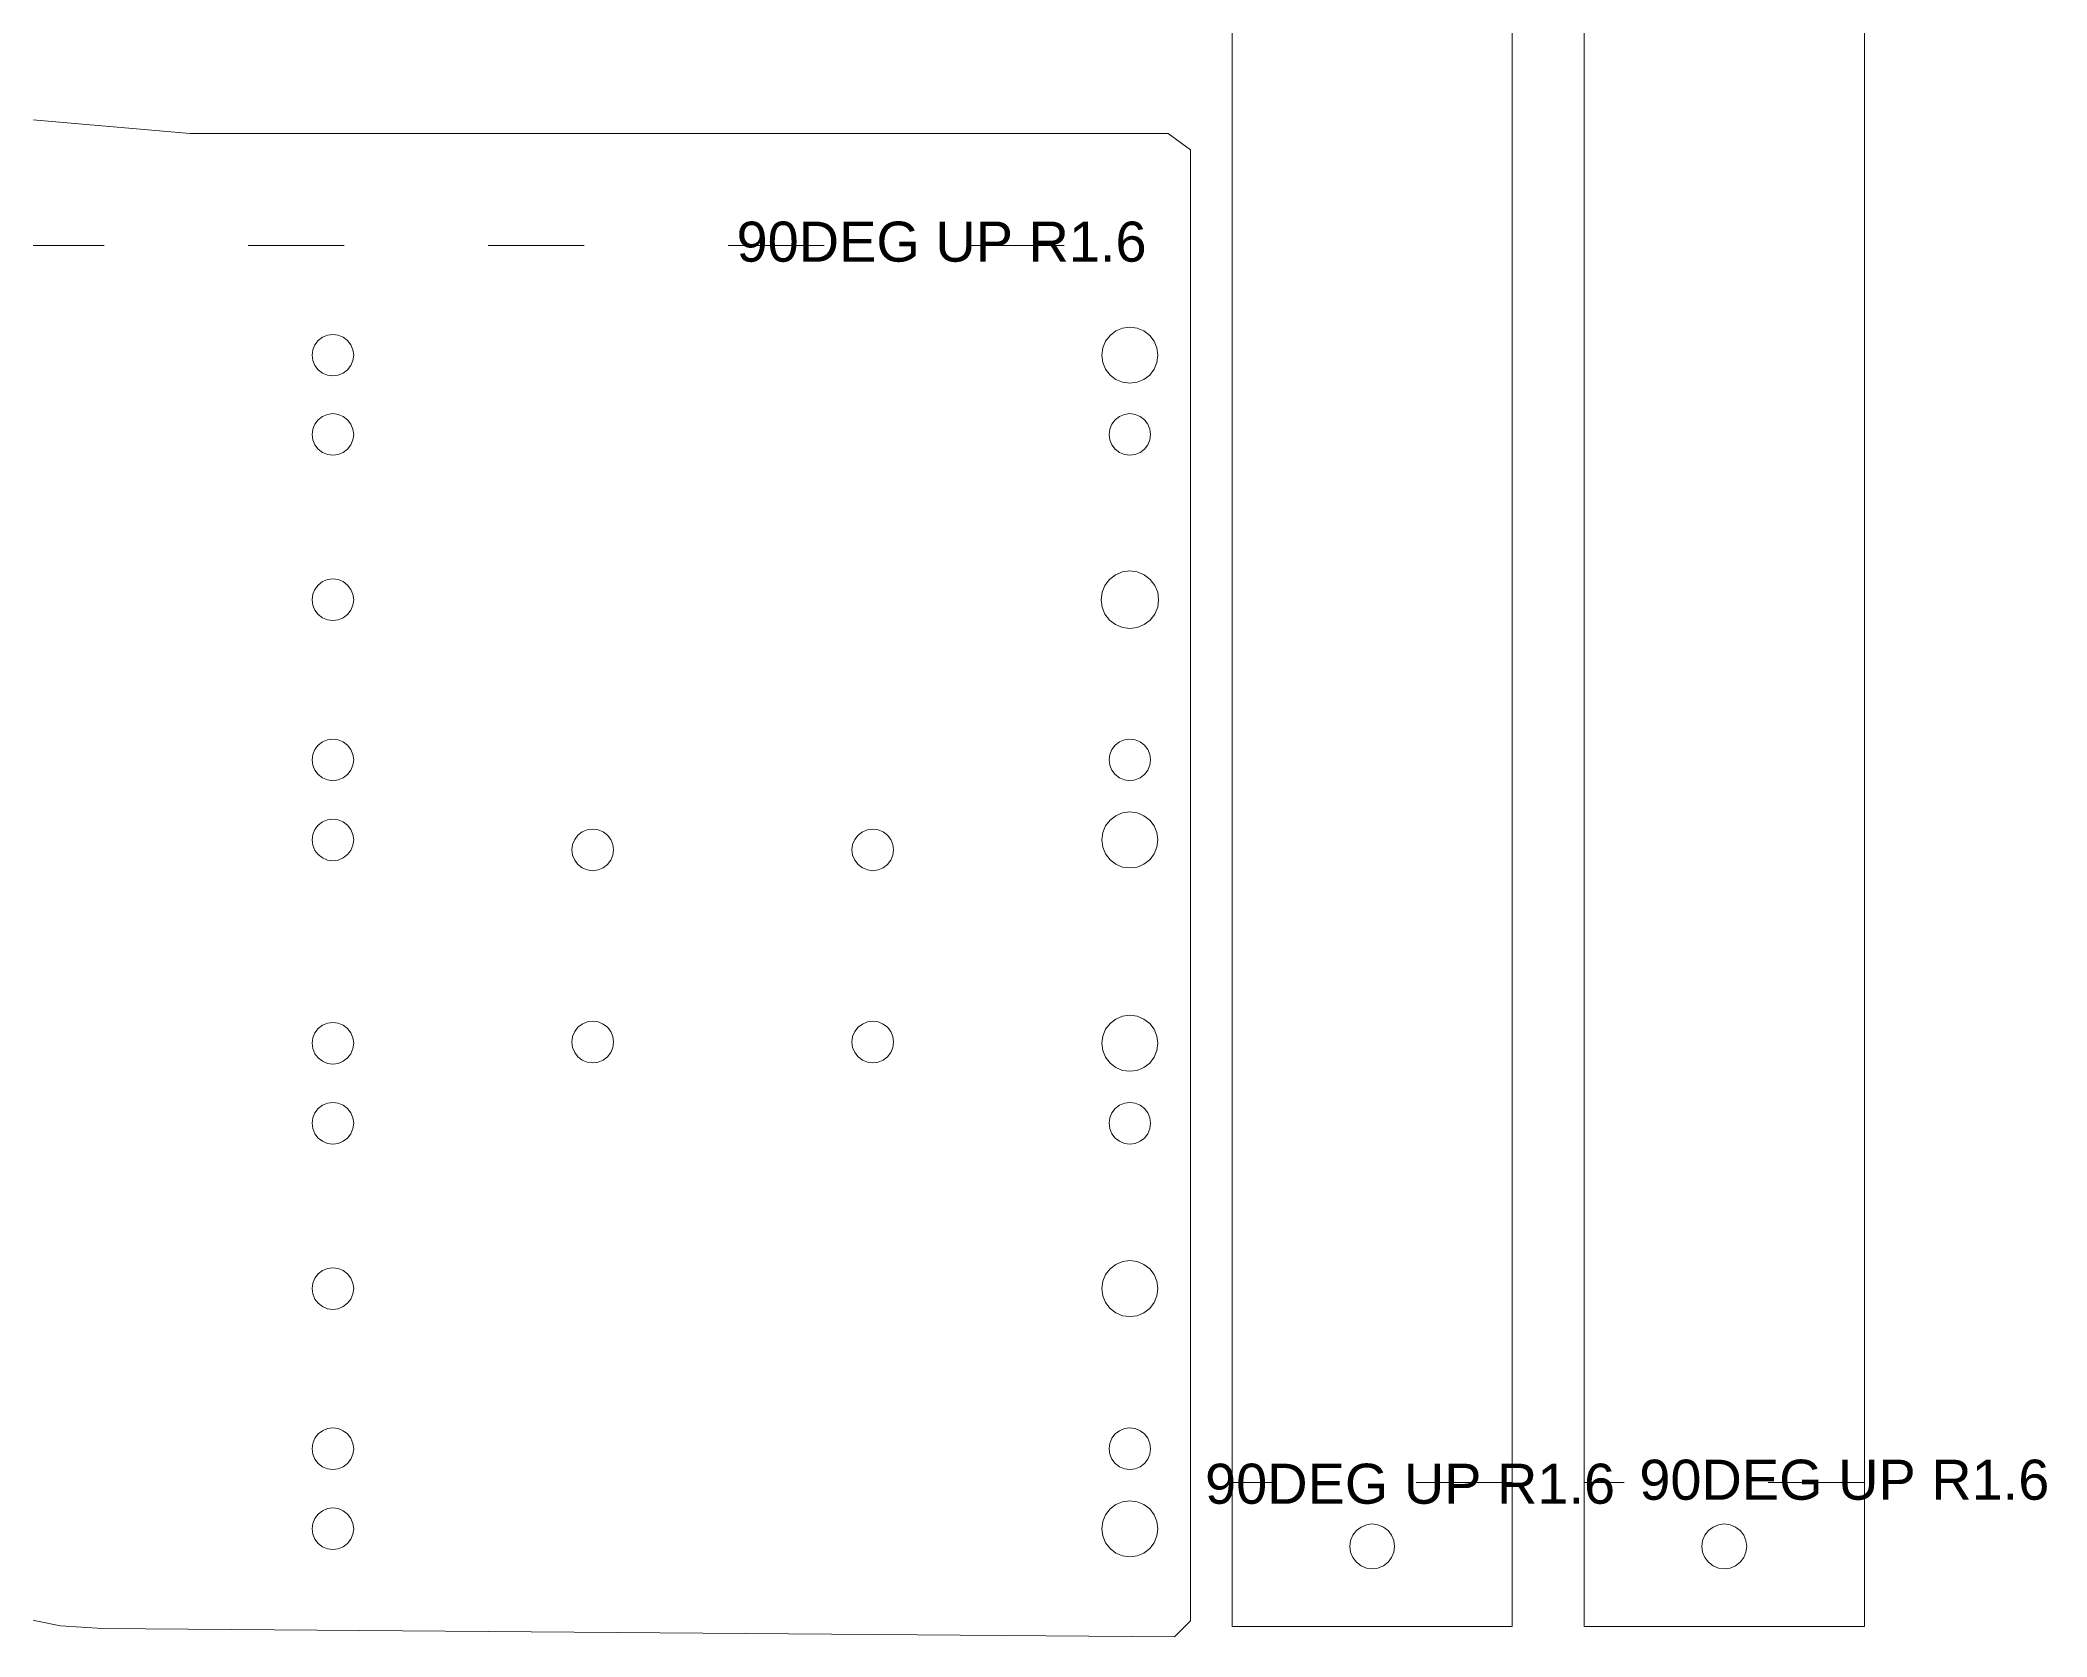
# Model space of a CAD drawing. Extents: x -21 to 705, y 870 to 3200.
# Drawn here: x 232.4 to 483.2, y 2318.4 to 2517.8 of the extents above; entities that cross this region are included whole.
import ezdxf

# ---------------------------------------------------------------- set-up
doc = ezdxf.new("R2010")
doc.units = 0
doc.linetypes.add('ACAD_ISO03W100', pattern=[30, 12, -18])
doc.layers.get('0').update_dxf_attribs({"lineweight": 25, "true_color": 0xffffff})
doc.layers.add('Layer0', color=7, linetype='BYLAYER', lineweight=5)
doc.styles.add('textstyle25', font='')
doc.styles.add('textstyle30', font='')
doc.styles.add('textstyle31', font='')
doc.styles.get('textstyle25').set_extended_font_data('Arial')
doc.styles.get('textstyle30').set_extended_font_data('Arial')
doc.styles.get('textstyle31').set_extended_font_data('Arial')

msp = doc.modelspace()

# ---------------------------------------------------------------- linework, layer by layer
at = {"layer": 'Layer0'}
for p, q in [((381.39, 2337.67), (381.39, 2836.67)), ((416.39, 2337.67), (416.39, 2836.67)), ((425.39, 2337.67), (425.39, 2836.67)), ((460.39, 2337.67), (460.39, 2836.67)), ((134.67, 2516.16), (251.17, 2506.16)), ((251.17, 2506.16), (373.37, 2506.16)), ((376.17, 2504.11), (373.37, 2506.16)), ((376.17, 2492.16), (376.17, 2504.11)), ((376.17, 2320.37), (376.17, 2492.16)), ((267.16, 2480.3), (266.75, 2479.76)), ((267.7, 2480.71), (267.16, 2480.3)), ((268.33, 2480.97), (267.7, 2480.71)), ((269, 2481.06), (268.33, 2480.97)), ((269.68, 2480.97), (269, 2481.06)), ((270.3, 2480.71), (269.68, 2480.97)), ((270.84, 2480.3), (270.3, 2480.71)), ((271.25, 2479.76), (270.84, 2480.3)), ((366.13, 2480.93), (365.57, 2480.21)), ((366.85, 2481.49), (366.13, 2480.93)), ((367.7, 2481.84), (366.85, 2481.49)), ((368.6, 2481.96), (367.7, 2481.84)), ((369.51, 2481.84), (368.6, 2481.96)), ((370.35, 2481.49), (369.51, 2481.84)), ((371.08, 2480.93), (370.35, 2481.49)), ((371.63, 2480.21), (371.08, 2480.93)), ((266.49, 2479.13), (266.4, 2478.46)), ((266.4, 2478.46), (266.49, 2477.79)), ((266.75, 2479.76), (266.49, 2479.13)), ((266.49, 2477.79), (266.75, 2477.16)), ((271.51, 2479.13), (271.25, 2479.76)), ((271.25, 2477.16), (271.51, 2477.79)), ((271.6, 2478.46), (271.51, 2479.13)), ((271.51, 2477.79), (271.6, 2478.46)), ((365.22, 2479.36), (365.1, 2478.46)), ((365.1, 2478.46), (365.22, 2477.55)), ((365.57, 2480.21), (365.22, 2479.36)), ((371.98, 2479.36), (371.63, 2480.21)), ((372.1, 2478.46), (371.98, 2479.36)), ((371.98, 2477.55), (372.1, 2478.46)), ((266.75, 2477.16), (267.16, 2476.62)), ((267.16, 2476.62), (267.7, 2476.21)), ((267.7, 2476.21), (268.33, 2475.95)), ((268.33, 2475.95), (269, 2475.86)), ((269, 2475.86), (269.68, 2475.95)), ((269.68, 2475.95), (270.3, 2476.21)), ((270.3, 2476.21), (270.84, 2476.62)), ((270.84, 2476.62), (271.25, 2477.16)), ((365.22, 2477.55), (365.57, 2476.71)), ((365.57, 2476.71), (366.13, 2475.98)), ((366.13, 2475.98), (366.85, 2475.43)), ((366.85, 2475.43), (367.7, 2475.08)), ((369.51, 2475.08), (370.35, 2475.43)), ((370.35, 2475.43), (371.08, 2475.98)), ((371.08, 2475.98), (371.63, 2476.71)), ((371.63, 2476.71), (371.98, 2477.55)), ((367.7, 2475.08), (368.6, 2474.96)), ((368.6, 2474.96), (369.51, 2475.08)), ((267.16, 2470.4), (266.75, 2469.86)), ((267.7, 2470.81), (267.16, 2470.4)), ((268.33, 2471.07), (267.7, 2470.81)), ((269, 2471.16), (268.33, 2471.07)), ((269.68, 2471.07), (269, 2471.16)), ((270.3, 2470.81), (269.68, 2471.07)), ((270.84, 2470.4), (270.3, 2470.81)), ((271.25, 2469.86), (270.84, 2470.4)), ((366.76, 2470.4), (366.35, 2469.86)), ((367.3, 2470.81), (366.76, 2470.4)), ((367.93, 2471.07), (367.3, 2470.81)), ((368.6, 2471.16), (367.93, 2471.07)), ((369.28, 2471.07), (368.6, 2471.16)), ((369.9, 2470.81), (369.28, 2471.07)), ((370.44, 2470.4), (369.9, 2470.81)), ((370.85, 2469.86), (370.44, 2470.4)), ((266.49, 2469.23), (266.4, 2468.56)), ((266.4, 2468.56), (266.49, 2467.89)), ((266.75, 2469.86), (266.49, 2469.23)), ((266.49, 2467.89), (266.75, 2467.26)), ((271.51, 2469.23), (271.25, 2469.86)), ((271.25, 2467.26), (271.51, 2467.89)), ((271.6, 2468.56), (271.51, 2469.23)), ((271.51, 2467.89), (271.6, 2468.56)), ((366.09, 2469.23), (366, 2468.56)), ((366, 2468.56), (366.09, 2467.89)), ((366.35, 2469.86), (366.09, 2469.23)), ((366.09, 2467.89), (366.35, 2467.26)), ((371.11, 2469.23), (370.85, 2469.86)), ((370.85, 2467.26), (371.11, 2467.89)), ((371.2, 2468.56), (371.11, 2469.23)), ((371.11, 2467.89), (371.2, 2468.56)), ((266.75, 2467.26), (267.16, 2466.72)), ((267.16, 2466.72), (267.7, 2466.31)), ((267.7, 2466.31), (268.33, 2466.05)), ((268.33, 2466.05), (269, 2465.96)), ((269, 2465.96), (269.68, 2466.05)), ((269.68, 2466.05), (270.3, 2466.31)), ((270.3, 2466.31), (270.84, 2466.72)), ((270.84, 2466.72), (271.25, 2467.26)), ((366.35, 2467.26), (366.76, 2466.72)), ((366.76, 2466.72), (367.3, 2466.31)), ((367.3, 2466.31), (367.93, 2466.05)), ((367.93, 2466.05), (368.6, 2465.96)), ((368.6, 2465.96), (369.28, 2466.05)), ((369.28, 2466.05), (369.9, 2466.31)), ((369.9, 2466.31), (370.44, 2466.72)), ((370.44, 2466.72), (370.85, 2467.26)), ((267.7, 2450.17), (267.16, 2449.75)), ((268.33, 2450.43), (267.7, 2450.17)), ((269, 2450.51), (268.33, 2450.43)), ((269.68, 2450.43), (269, 2450.51)), ((270.3, 2450.17), (269.68, 2450.43)), ((270.84, 2449.75), (270.3, 2450.17)), ((366.06, 2450.46), (365.48, 2449.71)), ((366.8, 2451.03), (366.06, 2450.46)), ((367.67, 2451.39), (366.8, 2451.03)), ((368.6, 2451.51), (367.67, 2451.39)), ((369.53, 2451.39), (368.6, 2451.51)), ((370.4, 2451.03), (369.53, 2451.39)), ((371.15, 2450.46), (370.4, 2451.03)), ((371.72, 2449.71), (371.15, 2450.46)), ((266.49, 2448.59), (266.4, 2447.91)), ((266.4, 2447.91), (266.49, 2447.24)), ((266.75, 2449.21), (266.49, 2448.59)), ((267.16, 2449.75), (266.75, 2449.21)), ((271.25, 2449.21), (270.84, 2449.75)), ((271.51, 2448.59), (271.25, 2449.21)), ((271.6, 2447.91), (271.51, 2448.59)), ((271.51, 2447.24), (271.6, 2447.91)), ((365.13, 2448.85), (365, 2447.91)), ((365, 2447.91), (365.13, 2446.98)), ((365.48, 2449.71), (365.13, 2448.85)), ((372.08, 2448.85), (371.72, 2449.71)), ((372.2, 2447.91), (372.08, 2448.85)), ((372.08, 2446.98), (372.2, 2447.91)), ((266.49, 2447.24), (266.75, 2446.61)), ((266.75, 2446.61), (267.16, 2446.08)), ((267.16, 2446.08), (267.7, 2445.66)), ((267.7, 2445.66), (268.33, 2445.4)), ((268.33, 2445.4), (269, 2445.31)), ((269, 2445.31), (269.68, 2445.4)), ((269.68, 2445.4), (270.3, 2445.66)), ((270.3, 2445.66), (270.84, 2446.08)), ((270.84, 2446.08), (271.25, 2446.61)), ((271.25, 2446.61), (271.51, 2447.24)), ((365.13, 2446.98), (365.48, 2446.11)), ((365.48, 2446.11), (366.06, 2445.37)), ((366.06, 2445.37), (366.8, 2444.8)), ((370.4, 2444.8), (371.15, 2445.37)), ((371.15, 2445.37), (371.72, 2446.11)), ((371.72, 2446.11), (372.08, 2446.98)), ((366.8, 2444.8), (367.67, 2444.44)), ((367.67, 2444.44), (368.6, 2444.31)), ((368.6, 2444.31), (369.53, 2444.44)), ((369.53, 2444.44), (370.4, 2444.8)), ((267.7, 2430.16), (267.16, 2429.75)), ((268.33, 2430.42), (267.7, 2430.16)), ((269, 2430.51), (268.33, 2430.42)), ((269.68, 2430.42), (269, 2430.51)), ((270.3, 2430.16), (269.68, 2430.42)), ((270.84, 2429.75), (270.3, 2430.16)), ((367.3, 2430.16), (366.76, 2429.75)), ((367.93, 2430.42), (367.3, 2430.16)), ((368.6, 2430.51), (367.93, 2430.42)), ((369.28, 2430.42), (368.6, 2430.51)), ((369.9, 2430.16), (369.28, 2430.42)), ((370.44, 2429.75), (369.9, 2430.16)), ((266.49, 2428.58), (266.4, 2427.91)), ((266.4, 2427.91), (266.49, 2427.24)), ((266.75, 2429.21), (266.49, 2428.58)), ((267.16, 2429.75), (266.75, 2429.21)), ((271.25, 2429.21), (270.84, 2429.75)), ((271.51, 2428.58), (271.25, 2429.21)), ((271.6, 2427.91), (271.51, 2428.58)), ((271.51, 2427.24), (271.6, 2427.91)), ((366.09, 2428.58), (366, 2427.91)), ((366, 2427.91), (366.09, 2427.24)), ((366.35, 2429.21), (366.09, 2428.58)), ((366.76, 2429.75), (366.35, 2429.21)), ((370.85, 2429.21), (370.44, 2429.75)), ((371.11, 2428.58), (370.85, 2429.21)), ((371.2, 2427.91), (371.11, 2428.58)), ((371.11, 2427.24), (371.2, 2427.91)), ((266.49, 2427.24), (266.75, 2426.61)), ((266.75, 2426.61), (267.16, 2426.07)), ((267.16, 2426.07), (267.7, 2425.66)), ((267.7, 2425.66), (268.33, 2425.4)), ((268.33, 2425.4), (269, 2425.31)), ((269, 2425.31), (269.68, 2425.4)), ((269.68, 2425.4), (270.3, 2425.66)), ((270.3, 2425.66), (270.84, 2426.07)), ((270.84, 2426.07), (271.25, 2426.61)), ((271.25, 2426.61), (271.51, 2427.24)), ((366.09, 2427.24), (366.35, 2426.61)), ((366.35, 2426.61), (366.76, 2426.07)), ((366.76, 2426.07), (367.3, 2425.66)), ((367.3, 2425.66), (367.93, 2425.4)), ((367.93, 2425.4), (368.6, 2425.31)), ((368.6, 2425.31), (369.28, 2425.4)), ((369.28, 2425.4), (369.9, 2425.66)), ((369.9, 2425.66), (370.44, 2426.07)), ((370.44, 2426.07), (370.85, 2426.61)), ((370.85, 2426.61), (371.11, 2427.24)), ((267.7, 2420.17), (267.16, 2419.75)), ((268.33, 2420.43), (267.7, 2420.17)), ((269, 2420.51), (268.33, 2420.43)), ((269.68, 2420.43), (269, 2420.51)), ((270.3, 2420.17), (269.68, 2420.43)), ((270.84, 2419.75), (270.3, 2420.17)), ((366.13, 2420.39), (365.57, 2419.66)), ((366.85, 2420.94), (366.13, 2420.39)), ((367.7, 2421.29), (366.85, 2420.94)), ((368.6, 2421.41), (367.7, 2421.29)), ((369.51, 2421.29), (368.6, 2421.41)), ((370.35, 2420.94), (369.51, 2421.29)), ((371.08, 2420.39), (370.35, 2420.94)), ((371.63, 2419.66), (371.08, 2420.39)), ((266.49, 2418.59), (266.4, 2417.91)), ((266.4, 2417.91), (266.49, 2417.24)), ((266.75, 2419.21), (266.49, 2418.59)), ((267.16, 2419.75), (266.75, 2419.21)), ((271.25, 2419.21), (270.84, 2419.75)), ((271.51, 2418.59), (271.25, 2419.21)), ((271.6, 2417.91), (271.51, 2418.59)), ((271.51, 2417.24), (271.6, 2417.91)), ((299.22, 2417.97), (298.96, 2417.34)), ((299.63, 2418.51), (299.22, 2417.97)), ((300.17, 2418.92), (299.63, 2418.51)), ((300.8, 2419.18), (300.17, 2418.92)), ((301.47, 2419.27), (300.8, 2419.18)), ((302.14, 2419.18), (301.47, 2419.27)), ((302.77, 2418.92), (302.14, 2419.18)), ((303.31, 2418.51), (302.77, 2418.92)), ((303.72, 2417.97), (303.31, 2418.51)), ((303.98, 2417.34), (303.72, 2417.97)), ((334.22, 2417.97), (333.96, 2417.34)), ((334.63, 2418.51), (334.22, 2417.97)), ((335.17, 2418.92), (334.63, 2418.51)), ((335.8, 2419.18), (335.17, 2418.92)), ((336.47, 2419.27), (335.8, 2419.18)), ((337.14, 2419.18), (336.47, 2419.27)), ((337.77, 2418.92), (337.14, 2419.18)), ((338.31, 2418.51), (337.77, 2418.92)), ((338.72, 2417.97), (338.31, 2418.51)), ((338.98, 2417.34), (338.72, 2417.97)), ((365.22, 2418.82), (365.1, 2417.91)), ((365.1, 2417.91), (365.22, 2417.01)), ((365.57, 2419.66), (365.22, 2418.82)), ((371.98, 2418.82), (371.63, 2419.66)), ((372.1, 2417.91), (371.98, 2418.82)), ((371.98, 2417.01), (372.1, 2417.91)), ((266.49, 2417.24), (266.75, 2416.61)), ((266.75, 2416.61), (267.16, 2416.08)), ((267.16, 2416.08), (267.7, 2415.66)), ((267.7, 2415.66), (268.33, 2415.4)), ((268.33, 2415.4), (269, 2415.31)), ((269, 2415.31), (269.68, 2415.4)), ((269.68, 2415.4), (270.3, 2415.66)), ((270.3, 2415.66), (270.84, 2416.08)), ((270.84, 2416.08), (271.25, 2416.61)), ((271.25, 2416.61), (271.51, 2417.24)), ((298.96, 2417.34), (298.87, 2416.67)), ((298.87, 2416.67), (298.96, 2416)), ((298.96, 2416), (299.22, 2415.37)), ((299.22, 2415.37), (299.63, 2414.83)), ((303.31, 2414.83), (303.72, 2415.37)), ((303.72, 2415.37), (303.98, 2416)), ((304.07, 2416.67), (303.98, 2417.34)), ((303.98, 2416), (304.07, 2416.67)), ((333.96, 2417.34), (333.87, 2416.67)), ((333.87, 2416.67), (333.96, 2416)), ((333.96, 2416), (334.22, 2415.37)), ((334.22, 2415.37), (334.63, 2414.83)), ((338.31, 2414.83), (338.72, 2415.37)), ((338.72, 2415.37), (338.98, 2416)), ((339.07, 2416.67), (338.98, 2417.34)), ((338.98, 2416), (339.07, 2416.67)), ((365.22, 2417.01), (365.57, 2416.16)), ((365.57, 2416.16), (366.13, 2415.44)), ((366.13, 2415.44), (366.85, 2414.88)), ((370.35, 2414.88), (371.08, 2415.44)), ((371.08, 2415.44), (371.63, 2416.16)), ((371.63, 2416.16), (371.98, 2417.01)), ((299.63, 2414.83), (300.17, 2414.42)), ((300.17, 2414.42), (300.8, 2414.16)), ((300.8, 2414.16), (301.47, 2414.07)), ((301.47, 2414.07), (302.14, 2414.16)), ((302.14, 2414.16), (302.77, 2414.42)), ((302.77, 2414.42), (303.31, 2414.83)), ((334.63, 2414.83), (335.17, 2414.42)), ((335.17, 2414.42), (335.8, 2414.16)), ((335.8, 2414.16), (336.47, 2414.07)), ((336.47, 2414.07), (337.14, 2414.16)), ((337.14, 2414.16), (337.77, 2414.42)), ((337.77, 2414.42), (338.31, 2414.83)), ((366.85, 2414.88), (367.7, 2414.53)), ((367.7, 2414.53), (368.6, 2414.41)), ((368.6, 2414.41), (369.51, 2414.53)), ((369.51, 2414.53), (370.35, 2414.88)), ((268.33, 2395.03), (267.7, 2394.77)), ((269, 2395.11), (268.33, 2395.03)), ((269.68, 2395.03), (269, 2395.11)), ((270.3, 2394.77), (269.68, 2395.03)), ((300.8, 2395.18), (300.17, 2394.92)), ((301.47, 2395.27), (300.8, 2395.18)), ((302.14, 2395.18), (301.47, 2395.27)), ((302.77, 2394.92), (302.14, 2395.18)), ((335.8, 2395.18), (335.17, 2394.92)), ((336.47, 2395.27), (335.8, 2395.18)), ((337.14, 2395.18), (336.47, 2395.27)), ((337.77, 2394.92), (337.14, 2395.18)), ((366.13, 2394.99), (365.57, 2394.26)), ((366.85, 2395.54), (366.13, 2394.99)), ((367.7, 2395.89), (366.85, 2395.54)), ((368.6, 2396.01), (367.7, 2395.89)), ((369.51, 2395.89), (368.6, 2396.01)), ((370.35, 2395.54), (369.51, 2395.89)), ((371.08, 2394.99), (370.35, 2395.54)), ((371.63, 2394.26), (371.08, 2394.99)), ((266.49, 2393.19), (266.4, 2392.51)), ((266.4, 2392.51), (266.49, 2391.84)), ((266.75, 2393.81), (266.49, 2393.19)), ((267.16, 2394.35), (266.75, 2393.81)), ((267.7, 2394.77), (267.16, 2394.35)), ((270.84, 2394.35), (270.3, 2394.77)), ((271.25, 2393.81), (270.84, 2394.35)), ((271.51, 2393.19), (271.25, 2393.81)), ((271.6, 2392.51), (271.51, 2393.19)), ((271.51, 2391.84), (271.6, 2392.51)), ((298.96, 2393.34), (298.87, 2392.67)), ((298.87, 2392.67), (298.96, 2392)), ((299.22, 2393.97), (298.96, 2393.34)), ((299.63, 2394.51), (299.22, 2393.97)), ((300.17, 2394.92), (299.63, 2394.51)), ((303.31, 2394.51), (302.77, 2394.92)), ((303.72, 2393.97), (303.31, 2394.51)), ((303.98, 2393.34), (303.72, 2393.97)), ((304.07, 2392.67), (303.98, 2393.34)), ((303.98, 2392), (304.07, 2392.67)), ((333.96, 2393.34), (333.87, 2392.67)), ((333.87, 2392.67), (333.96, 2392)), ((334.22, 2393.97), (333.96, 2393.34)), ((334.63, 2394.51), (334.22, 2393.97)), ((335.17, 2394.92), (334.63, 2394.51)), ((338.31, 2394.51), (337.77, 2394.92)), ((338.72, 2393.97), (338.31, 2394.51)), ((338.98, 2393.34), (338.72, 2393.97)), ((339.07, 2392.67), (338.98, 2393.34)), ((338.98, 2392), (339.07, 2392.67)), ((365.22, 2393.42), (365.1, 2392.51)), ((365.1, 2392.51), (365.22, 2391.61)), ((365.57, 2394.26), (365.22, 2393.42)), ((371.98, 2393.42), (371.63, 2394.26)), ((372.1, 2392.51), (371.98, 2393.42)), ((371.98, 2391.61), (372.1, 2392.51)), ((266.49, 2391.84), (266.75, 2391.21)), ((266.75, 2391.21), (267.16, 2390.68)), ((267.16, 2390.68), (267.7, 2390.26)), ((267.7, 2390.26), (268.33, 2390)), ((268.33, 2390), (269, 2389.91)), ((269, 2389.91), (269.68, 2390)), ((269.68, 2390), (270.3, 2390.26)), ((270.3, 2390.26), (270.84, 2390.68)), ((270.84, 2390.68), (271.25, 2391.21)), ((271.25, 2391.21), (271.51, 2391.84)), ((298.96, 2392), (299.22, 2391.37)), ((299.22, 2391.37), (299.63, 2390.83)), ((299.63, 2390.83), (300.17, 2390.42)), ((300.17, 2390.42), (300.8, 2390.16)), ((300.8, 2390.16), (301.47, 2390.07)), ((301.47, 2390.07), (302.14, 2390.16)), ((302.14, 2390.16), (302.77, 2390.42)), ((302.77, 2390.42), (303.31, 2390.83)), ((303.31, 2390.83), (303.72, 2391.37)), ((303.72, 2391.37), (303.98, 2392)), ((333.96, 2392), (334.22, 2391.37)), ((334.22, 2391.37), (334.63, 2390.83)), ((334.63, 2390.83), (335.17, 2390.42)), ((335.17, 2390.42), (335.8, 2390.16)), ((335.8, 2390.16), (336.47, 2390.07)), ((336.47, 2390.07), (337.14, 2390.16)), ((337.14, 2390.16), (337.77, 2390.42)), ((337.77, 2390.42), (338.31, 2390.83)), ((338.31, 2390.83), (338.72, 2391.37)), ((338.72, 2391.37), (338.98, 2392)), ((365.22, 2391.61), (365.57, 2390.76)), ((365.57, 2390.76), (366.13, 2390.04)), ((366.13, 2390.04), (366.85, 2389.48)), ((370.35, 2389.48), (371.08, 2390.04)), ((371.08, 2390.04), (371.63, 2390.76)), ((371.63, 2390.76), (371.98, 2391.61)), ((366.85, 2389.48), (367.7, 2389.13)), ((367.7, 2389.13), (368.6, 2389.01)), ((368.6, 2389.01), (369.51, 2389.13)), ((369.51, 2389.13), (370.35, 2389.48)), ((268.33, 2385.03), (267.7, 2384.77)), ((269, 2385.12), (268.33, 2385.03)), ((269.68, 2385.03), (269, 2385.12)), ((270.3, 2384.77), (269.68, 2385.03)), ((367.93, 2385.03), (367.3, 2384.77)), ((368.6, 2385.12), (367.93, 2385.03)), ((369.28, 2385.03), (368.6, 2385.12)), ((369.9, 2384.77), (369.28, 2385.03)), ((266.49, 2383.19), (266.4, 2382.52)), ((266.4, 2382.52), (266.49, 2381.85)), ((266.75, 2383.82), (266.49, 2383.19)), ((267.16, 2384.36), (266.75, 2383.82)), ((267.7, 2384.77), (267.16, 2384.36)), ((270.84, 2384.36), (270.3, 2384.77)), ((271.25, 2383.82), (270.84, 2384.36)), ((271.51, 2383.19), (271.25, 2383.82)), ((271.6, 2382.52), (271.51, 2383.19)), ((271.51, 2381.85), (271.6, 2382.52)), ((366.09, 2383.19), (366, 2382.52)), ((366, 2382.52), (366.09, 2381.85)), ((366.35, 2383.82), (366.09, 2383.19)), ((366.76, 2384.36), (366.35, 2383.82)), ((367.3, 2384.77), (366.76, 2384.36)), ((370.44, 2384.36), (369.9, 2384.77)), ((370.85, 2383.82), (370.44, 2384.36)), ((371.11, 2383.19), (370.85, 2383.82)), ((371.2, 2382.52), (371.11, 2383.19)), ((371.11, 2381.85), (371.2, 2382.52)), ((266.49, 2381.85), (266.75, 2381.22)), ((266.75, 2381.22), (267.16, 2380.68)), ((267.16, 2380.68), (267.7, 2380.27)), ((267.7, 2380.27), (268.33, 2380.01)), ((268.33, 2380.01), (269, 2379.92)), ((269, 2379.92), (269.68, 2380.01)), ((269.68, 2380.01), (270.3, 2380.27)), ((270.3, 2380.27), (270.84, 2380.68)), ((270.84, 2380.68), (271.25, 2381.22)), ((271.25, 2381.22), (271.51, 2381.85)), ((366.09, 2381.85), (366.35, 2381.22)), ((366.35, 2381.22), (366.76, 2380.68)), ((366.76, 2380.68), (367.3, 2380.27)), ((367.3, 2380.27), (367.93, 2380.01)), ((367.93, 2380.01), (368.6, 2379.92)), ((368.6, 2379.92), (369.28, 2380.01)), ((369.28, 2380.01), (369.9, 2380.27)), ((369.9, 2380.27), (370.44, 2380.68)), ((370.44, 2380.68), (370.85, 2381.22)), ((370.85, 2381.22), (371.11, 2381.85)), ((366.85, 2364.9), (366.13, 2364.35)), ((367.7, 2365.25), (366.85, 2364.9)), ((368.6, 2365.37), (367.7, 2365.25)), ((369.51, 2365.25), (368.6, 2365.37)), ((370.35, 2364.9), (369.51, 2365.25)), ((371.08, 2364.35), (370.35, 2364.9)), ((266.49, 2362.55), (266.4, 2361.87)), ((266.75, 2363.17), (266.49, 2362.55)), ((267.16, 2363.71), (266.75, 2363.17)), ((267.7, 2364.13), (267.16, 2363.71)), ((268.33, 2364.39), (267.7, 2364.13)), ((269, 2364.47), (268.33, 2364.39)), ((269.68, 2364.39), (269, 2364.47)), ((270.3, 2364.13), (269.68, 2364.39)), ((270.84, 2363.71), (270.3, 2364.13)), ((271.25, 2363.17), (270.84, 2363.71)), ((271.51, 2362.55), (271.25, 2363.17)), ((271.6, 2361.87), (271.51, 2362.55)), ((365.22, 2362.78), (365.1, 2361.87)), ((365.57, 2363.62), (365.22, 2362.78)), ((366.13, 2364.35), (365.57, 2363.62)), ((371.63, 2363.62), (371.08, 2364.35)), ((371.98, 2362.78), (371.63, 2363.62)), ((372.1, 2361.87), (371.98, 2362.78)), ((266.4, 2361.87), (266.49, 2361.2)), ((266.49, 2361.2), (266.75, 2360.57)), ((266.75, 2360.57), (267.16, 2360.04)), ((267.16, 2360.04), (267.7, 2359.62)), ((270.3, 2359.62), (270.84, 2360.04)), ((270.84, 2360.04), (271.25, 2360.57)), ((271.25, 2360.57), (271.51, 2361.2)), ((271.51, 2361.2), (271.6, 2361.87)), ((365.1, 2361.87), (365.22, 2360.97)), ((365.22, 2360.97), (365.57, 2360.12)), ((365.57, 2360.12), (366.13, 2359.4)), ((371.08, 2359.4), (371.63, 2360.12)), ((371.63, 2360.12), (371.98, 2360.97)), ((371.98, 2360.97), (372.1, 2361.87)), ((267.7, 2359.62), (268.33, 2359.36)), ((268.33, 2359.36), (269, 2359.27)), ((269, 2359.27), (269.68, 2359.36)), ((269.68, 2359.36), (270.3, 2359.62)), ((366.13, 2359.4), (366.85, 2358.84)), ((366.85, 2358.84), (367.7, 2358.49)), ((367.7, 2358.49), (368.6, 2358.37)), ((368.6, 2358.37), (369.51, 2358.49)), ((369.51, 2358.49), (370.35, 2358.84)), ((370.35, 2358.84), (371.08, 2359.4)), ((266.49, 2342.54), (266.4, 2341.87)), ((266.75, 2343.17), (266.49, 2342.54)), ((267.16, 2343.71), (266.75, 2343.17)), ((267.7, 2344.12), (267.16, 2343.71)), ((268.33, 2344.38), (267.7, 2344.12)), ((269, 2344.47), (268.33, 2344.38)), ((269.68, 2344.38), (269, 2344.47)), ((270.3, 2344.12), (269.68, 2344.38)), ((270.84, 2343.71), (270.3, 2344.12)), ((271.25, 2343.17), (270.84, 2343.71)), ((271.51, 2342.54), (271.25, 2343.17)), ((271.6, 2341.87), (271.51, 2342.54)), ((366.09, 2342.54), (366, 2341.87)), ((366.35, 2343.17), (366.09, 2342.54)), ((366.76, 2343.71), (366.35, 2343.17)), ((367.3, 2344.12), (366.76, 2343.71)), ((367.93, 2344.38), (367.3, 2344.12)), ((368.6, 2344.47), (367.93, 2344.38)), ((369.28, 2344.38), (368.6, 2344.47)), ((369.9, 2344.12), (369.28, 2344.38)), ((370.44, 2343.71), (369.9, 2344.12)), ((370.85, 2343.17), (370.44, 2343.71)), ((371.11, 2342.54), (370.85, 2343.17)), ((371.2, 2341.87), (371.11, 2342.54)), ((266.4, 2341.87), (266.49, 2341.2)), ((266.49, 2341.2), (266.75, 2340.57)), ((266.75, 2340.57), (267.16, 2340.03)), ((267.16, 2340.03), (267.7, 2339.62)), ((270.3, 2339.62), (270.84, 2340.03)), ((270.84, 2340.03), (271.25, 2340.57)), ((271.25, 2340.57), (271.51, 2341.2)), ((271.51, 2341.2), (271.6, 2341.87)), ((366, 2341.87), (366.09, 2341.2)), ((366.09, 2341.2), (366.35, 2340.57)), ((366.35, 2340.57), (366.76, 2340.03)), ((366.76, 2340.03), (367.3, 2339.62)), ((369.9, 2339.62), (370.44, 2340.03)), ((370.44, 2340.03), (370.85, 2340.57)), ((370.85, 2340.57), (371.11, 2341.2)), ((371.11, 2341.2), (371.2, 2341.87)), ((267.7, 2339.62), (268.33, 2339.36)), ((268.33, 2339.36), (269, 2339.27)), ((269, 2339.27), (269.68, 2339.36)), ((269.68, 2339.36), (270.3, 2339.62)), ((367.3, 2339.62), (367.93, 2339.36)), ((367.93, 2339.36), (368.6, 2339.27)), ((368.6, 2339.27), (369.28, 2339.36)), ((369.28, 2339.36), (369.9, 2339.62)), ((381.39, 2337.67), (381.39, 2319.67)), ((416.39, 2319.67), (416.39, 2337.67)), ((425.39, 2337.67), (425.39, 2319.67)), ((460.39, 2319.67), (460.39, 2337.67)), ((366.85, 2334.9), (366.13, 2334.35)), ((367.7, 2335.25), (366.85, 2334.9)), ((368.6, 2335.37), (367.7, 2335.25)), ((369.51, 2335.25), (368.6, 2335.37)), ((370.35, 2334.9), (369.51, 2335.25)), ((371.08, 2334.35), (370.35, 2334.9)), ((266.49, 2332.55), (266.4, 2331.87)), ((266.75, 2333.17), (266.49, 2332.55)), ((267.16, 2333.71), (266.75, 2333.17)), ((267.7, 2334.13), (267.16, 2333.71)), ((268.33, 2334.39), (267.7, 2334.13)), ((269, 2334.47), (268.33, 2334.39)), ((269.68, 2334.39), (269, 2334.47)), ((270.3, 2334.13), (269.68, 2334.39)), ((270.84, 2333.71), (270.3, 2334.13)), ((271.25, 2333.17), (270.84, 2333.71)), ((271.51, 2332.55), (271.25, 2333.17)), ((271.6, 2331.87), (271.51, 2332.55)), ((365.22, 2332.78), (365.1, 2331.87)), ((365.57, 2333.62), (365.22, 2332.78)), ((366.13, 2334.35), (365.57, 2333.62)), ((371.63, 2333.62), (371.08, 2334.35)), ((371.98, 2332.78), (371.63, 2333.62)), ((372.1, 2331.87), (371.98, 2332.78)), ((397.49, 2332.09), (398.16, 2332.37)), ((398.16, 2332.37), (398.89, 2332.47)), ((398.89, 2332.47), (399.61, 2332.37)), ((399.61, 2332.37), (400.29, 2332.09)), ((441.49, 2332.09), (442.16, 2332.37)), ((442.16, 2332.37), (442.89, 2332.47)), ((442.89, 2332.47), (443.61, 2332.37)), ((443.61, 2332.37), (444.29, 2332.09)), ((266.4, 2331.87), (266.49, 2331.2)), ((266.49, 2331.2), (266.75, 2330.57)), ((266.75, 2330.57), (267.16, 2330.04)), ((267.16, 2330.04), (267.7, 2329.62)), ((270.3, 2329.62), (270.84, 2330.04)), ((270.84, 2330.04), (271.25, 2330.57)), ((271.25, 2330.57), (271.51, 2331.2)), ((271.51, 2331.2), (271.6, 2331.87)), ((365.1, 2331.87), (365.22, 2330.97)), ((365.22, 2330.97), (365.57, 2330.12)), ((365.57, 2330.12), (366.13, 2329.4)), ((371.08, 2329.4), (371.63, 2330.12)), ((371.63, 2330.12), (371.98, 2330.97)), ((371.98, 2330.97), (372.1, 2331.87)), ((396.09, 2329.67), (396.18, 2330.39)), ((396.18, 2330.39), (396.46, 2331.07)), ((396.46, 2331.07), (396.91, 2331.65)), ((396.91, 2331.65), (397.49, 2332.09)), ((400.29, 2332.09), (400.87, 2331.65)), ((400.87, 2331.65), (401.31, 2331.07)), ((401.31, 2331.07), (401.59, 2330.39)), ((401.59, 2330.39), (401.69, 2329.67)), ((440.09, 2329.67), (440.18, 2330.39)), ((440.18, 2330.39), (440.46, 2331.07)), ((440.46, 2331.07), (440.91, 2331.65)), ((440.91, 2331.65), (441.49, 2332.09)), ((444.29, 2332.09), (444.87, 2331.65)), ((444.87, 2331.65), (445.31, 2331.07)), ((445.31, 2331.07), (445.59, 2330.39)), ((445.59, 2330.39), (445.69, 2329.67)), ((267.7, 2329.62), (268.33, 2329.36)), ((268.33, 2329.36), (269, 2329.27)), ((269, 2329.27), (269.68, 2329.36)), ((269.68, 2329.36), (270.3, 2329.62)), ((366.13, 2329.4), (366.85, 2328.84)), ((366.85, 2328.84), (367.7, 2328.49)), ((367.7, 2328.49), (368.6, 2328.37)), ((368.6, 2328.37), (369.51, 2328.49)), ((369.51, 2328.49), (370.35, 2328.84)), ((370.35, 2328.84), (371.08, 2329.4)), ((396.18, 2328.94), (396.09, 2329.67)), ((396.46, 2328.27), (396.18, 2328.94)), ((396.91, 2327.69), (396.46, 2328.27)), ((397.49, 2327.24), (396.91, 2327.69)), ((400.87, 2327.69), (400.29, 2327.24)), ((401.31, 2328.27), (400.87, 2327.69)), ((401.59, 2328.94), (401.31, 2328.27)), ((401.69, 2329.67), (401.59, 2328.94)), ((440.18, 2328.94), (440.09, 2329.67)), ((440.46, 2328.27), (440.18, 2328.94)), ((440.91, 2327.69), (440.46, 2328.27)), ((441.49, 2327.24), (440.91, 2327.69)), ((444.87, 2327.69), (444.29, 2327.24)), ((445.31, 2328.27), (444.87, 2327.69)), ((445.59, 2328.94), (445.31, 2328.27)), ((445.69, 2329.67), (445.59, 2328.94)), ((398.16, 2326.96), (397.49, 2327.24)), ((398.89, 2326.87), (398.16, 2326.96)), ((399.61, 2326.96), (398.89, 2326.87)), ((400.29, 2327.24), (399.61, 2326.96)), ((442.16, 2326.96), (441.49, 2327.24)), ((442.89, 2326.87), (442.16, 2326.96)), ((443.61, 2326.96), (442.89, 2326.87)), ((444.29, 2327.24), (443.61, 2326.96)), ((229.85, 2320.78), (234.98, 2319.76)), ((234.98, 2319.76), (240.2, 2319.42)), ((374.17, 2318.37), (376.17, 2320.37)), ((374.17, 2318.37), (240.2, 2319.42)), ((381.39, 2319.67), (416.39, 2319.67)), ((425.39, 2319.67), (460.39, 2319.67))]:
    msp.add_line(p, q, dxfattribs=at)
at = {"layer": 'Layer0', "color": 2, "linetype": 'ACAD_ISO03W100', "true_color": 0xffff00}
for p, q in [((108.4, 2492.17), (376.17, 2492.16)), ((416.39, 2337.67), (381.39, 2337.67)), ((460.39, 2337.67), (425.39, 2337.67))]:
    msp.add_line(p, q, dxfattribs=at)

# ---------------------------------------------------------------- texts
at = {"char_height": 1, "attachment_point": 1}
for insert, style in [((319.45, 2495.14), 'textstyle25'), ((378, 2340), 'textstyle30'), ((432.27, 2340.5), 'textstyle31')]:
    msp.add_mtext('\\H5;90DEG UP R1.6', dxfattribs=dict(at, insert=insert, style=style))

doc.saveas('drawing.dxf')
